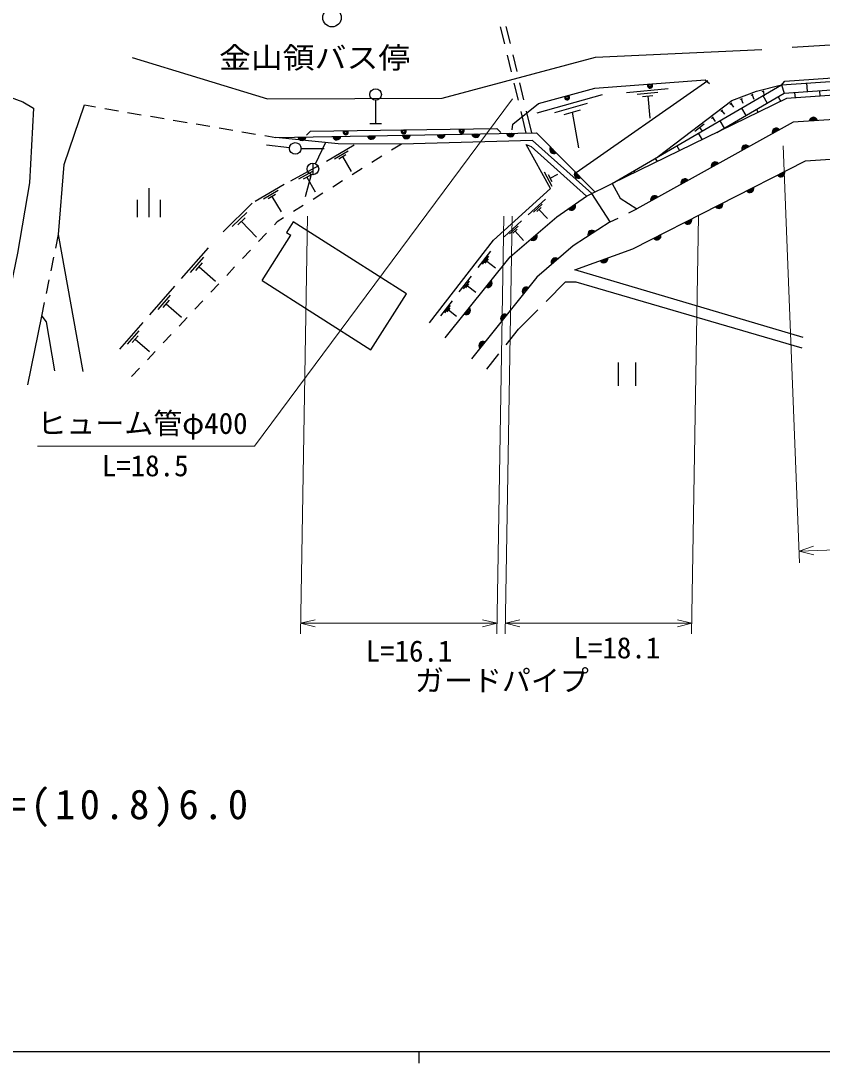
# Model space of a CAD drawing. Units: millimetres, scale not verified. Extents: x 40000 to 680000, y 20000 to 380000.
# Drawn here: x 233654 to 302787, y 204000 to 293949 of the extents above; entities that cross this region are included whole.
import ezdxf
from ezdxf.enums import TextEntityAlignment as Align

# ---------------------------------------------------------------- set-up
doc = ezdxf.new("R2010")
doc.units = ezdxf.units.MM
doc.header["$LTSCALE"] = 1000
for name, color, linetype, lineweight in [('M-BGD', 7, 'Continuous', 25), ('M-BMK-SRVR', 3, 'Continuous', 25), ('M-STR-HTXT', 7, 'Continuous', 13), ('M-TTL-BAND', 7, 'Continuous', 25)]:
    doc.layers.add(name, color=color, linetype=linetype, lineweight=lineweight)
doc.styles.add('ＭＳ ゴシック', font='')
doc.styles.get('ＭＳ ゴシック').set_extended_font_data('MS Gothic')

msp = doc.modelspace()

# ---------------------------------------------------------------- linework, layer by layer
at = {"layer": 'M-BGD'}
for p, q in [((275019, 293427), (275372, 291969)), ((275888, 292000), (275537, 293458)), ((275607, 290997), (275960, 289539)), ((276473, 289569), (276122, 291028)), ((299516, 287705), (337590, 290310)), ((292911, 288774), (281571, 280820)), ((292689, 288852), (293064, 288529)), ((299257, 288381), (299582, 288754)), ((276195, 288567), (276548, 287110)), ((277058, 287139), (276707, 288597)), ((285904, 287775), (289494, 288117)), ((297601, 287854), (297795, 287904)), ((297698, 287879), (297797, 287492)), ((299290, 288441), (299516, 287705)), ((301435, 288588), (301486, 287839)), ((302558, 287913), (302591, 287439)), ((264261, 287093), (264261, 285093)), ((278201, 286014), (283837, 287604)), ((286824, 287621), (288619, 287792)), ((287296, 287424), (288193, 287510)), ((287745, 287467), (287911, 285551)), ((293710, 284318), (299516, 287705)), ((295719, 287183), (295906, 287255)), ((295812, 287219), (295955, 286845)), ((296653, 287541), (296840, 287612)), ((296746, 287576), (296889, 287203)), ((297673, 287498), (298051, 286850)), ((298979, 287392), (299209, 286997)), ((300413, 287766), (300446, 287289)), ((239135, 286688), (240105, 286523)), ((240893, 286389), (242076, 286188)), ((242865, 286053), (244048, 285852)), ((276783, 286138), (277235, 284270)), ((277746, 284280), (277292, 286166)), ((279716, 286036), (282534, 286831)), ((280527, 285859), (281936, 286256)), ((281231, 286057), (281780, 282983)), ((294034, 286141), (294193, 286262)), ((294113, 286202), (294356, 285884)), ((294829, 286747), (294988, 286869)), ((294908, 286808), (295151, 286490)), ((295816, 286415), (296194, 285767)), ((297122, 286308), (297271, 286053)), ((244837, 285718), (246020, 285517)), ((246809, 285383), (247992, 285182)), ((293238, 285535), (293397, 285656)), ((293318, 285595), (293560, 285277)), ((293959, 285332), (294336, 284684)), ((295265, 285225), (295333, 285109)), ((248780, 285048), (249963, 284847)), ((250752, 284713), (251935, 284512)), ((252724, 284378), (253907, 284177)), ((258303, 284071), (258648, 284426)), ((258648, 284426), (274719, 284646)), ((263761, 285093), (264761, 285093)), ((274719, 284646), (275074, 284301)), ((276046, 284531), (276100, 285023)), ((291807, 284443), (292602, 285050)), ((292101, 284248), (292425, 283693)), ((292205, 284746), (292447, 284428)), ((254695, 284043), (255666, 283878)), ((259070, 281619), (259951, 283414)), ((256835, 282997), (254848, 283231)), ((257831, 282936), (259831, 282922)), ((260025, 281844), (262401, 283247)), ((260713, 282037), (261900, 282738)), ((266491, 283320), (265643, 282790)), ((290244, 283165), (290487, 282748)), ((258849, 281670), (258849, 280670)), ((261103, 282054), (261697, 282404)), ((261400, 282229), (262148, 280962)), ((264796, 282259), (263948, 281729)), ((288387, 282082), (288549, 281804)), ((256951, 280136), (259373, 281455)), ((257645, 280304), (258856, 280964)), ((258714, 280688), (258173, 278763)), ((263100, 281198), (262252, 280668)), ((279504, 279667), (278834, 280882)), ((279499, 280060), (279164, 280667)), ((279331, 280363), (279979, 280721)), ((286530, 280999), (286611, 280860)), ((253870, 278388), (256374, 279867)), ((258035, 280307), (258641, 280637)), ((258338, 280472), (259042, 279180)), ((261405, 280138), (260557, 279607)), ((244686, 279508), (244686, 277008)), ((254595, 278591), (255847, 279330)), ((255006, 278609), (255632, 278978)), ((259709, 279077), (258861, 278546)), ((284495, 276591), (282919, 279039)), ((243686, 278508), (243686, 277008)), ((245686, 278508), (245686, 277008)), ((251099, 275749), (253623, 278201)), ((255319, 278793), (256108, 277458)), ((258014, 278016), (257166, 277486)), ((277427, 277196), (278924, 278557)), ((277892, 277436), (278640, 278117)), ((251894, 276194), (253156, 277420)), ((278170, 277507), (278544, 277847)), ((278357, 277677), (279083, 276878)), ((286095, 277374), (286797, 277718)), ((252373, 276332), (253004, 276945)), ((252688, 276638), (253996, 275292)), ((255759, 276605), (255526, 276357)), ((256318, 276955), (255759, 276605)), ((275360, 275316), (276857, 276677)), ((275825, 275557), (276573, 276237)), ((284495, 276591), (285197, 276934)), ((236674, 274346), (236915, 275517)), ((254841, 275629), (254156, 274900)), ((254461, 271538), (256952, 275447)), ((256571, 275690), (256952, 275447)), ((276103, 275627), (276477, 275967)), ((276290, 275797), (277016, 274999)), ((247528, 271710), (249841, 274363)), ((236270, 272387), (236512, 273562)), ((248283, 272219), (249439, 273545)), ((253471, 274172), (252786, 273443)), ((273119, 272665), (274208, 274070)), ((273485, 272943), (274030, 273646)), ((248749, 272396), (249327, 273060)), ((249038, 272728), (250453, 271495)), ((252101, 272714), (251416, 271986)), ((273715, 273046), (273987, 273398)), ((273851, 273222), (274600, 272641)), ((271481, 270551), (272528, 271902)), ((301147, 266636), (281462, 272470)), ((235867, 270428), (236109, 271603)), ((244795, 268576), (246950, 271047)), ((250731, 271257), (250046, 270529)), ((271833, 270819), (272356, 271494)), ((272054, 270918), (272315, 271256)), ((272185, 271087), (272905, 270529)), ((278968, 269732), (280643, 271423)), ((245499, 269050), (246576, 270286)), ((235464, 268473), (235705, 269644)), ((245933, 269215), (246471, 269833)), ((246202, 269524), (247520, 268375)), ((249361, 269800), (248676, 269071)), ((269883, 268490), (270889, 269788)), ((270221, 268748), (270724, 269396)), ((270433, 268843), (270685, 269167)), ((270559, 269005), (271251, 268468)), ((276588, 267330), (278264, 269021)), ((247991, 268343), (247307, 267614)), ((242208, 265608), (244213, 267908)), ((242863, 266050), (243865, 267199)), ((275529, 265998), (276588, 267330)), ((243267, 266203), (243768, 266778)), ((243517, 266491), (244744, 265422)), ((246622, 266886), (245937, 266157)), ((245252, 265428), (244567, 264700)), ((273848, 263883), (274907, 265215)), ((285188, 264463), (285188, 262463)), ((286688, 264463), (286688, 262463)), ((243882, 263971), (243197, 263243))]:
    msp.add_line(p, q, dxfattribs=at)
for points in [[(300207, 291683), (339626, 294093), (363667, 294824), (414488, 296118)], [(284673, 279916), (299290, 288441), (337553, 291059), (416443, 293300)], [(299582, 288754), (336731, 291339), (415923, 293724)], [(243271, 290799), (254948, 287231), (270014, 287286), (283221, 290820), (297580, 291471)], [(416473, 292037), (336483, 289808), (299700, 287236), (284673, 279916)], [(416533, 289458), (406611, 289683), (352490, 288267), (339683, 287765), (300301, 285212), (286797, 277718)], [(228869, 288784), (233815, 286957), (234757, 286413), (234393, 279976), (233357, 273886), (231097, 263026)], [(276100, 285023), (278328, 286812), (283162, 288130), (292689, 288852)], [(288638, 282229), (294989, 287071), (297128, 287889), (299290, 288441)], [(239021, 263702), (236915, 275517), (237398, 281561), (239135, 286688)], [(281462, 272470), (286459, 274275), (301340, 281864), (321298, 283194), (339992, 284477), (352724, 285017), (379174, 285561), (405605, 286491), (412637, 284668), (413654, 279977), (413927, 277076)], [(255666, 283878), (278154, 284287), (283157, 279209)], [(282919, 279039), (277800, 283618), (266491, 283320), (261022, 283339), (255666, 283878)], [(268921, 267902), (274437, 275018), (279357, 279491), (277255, 283267), (277680, 283096), (282465, 278812)], [(270264, 266600), (275863, 273575), (279899, 277035), (282465, 278812), (284673, 279916)], [(284673, 279916), (285363, 278649), (286797, 277718)], [(266933, 270378), (257156, 276608), (256571, 275690)], [(284495, 276591), (281296, 274536), (278171, 271832), (272541, 264789)], [(254461, 271538), (263857, 265550), (266933, 270378)], [(280643, 271423), (281542, 271435), (301036, 265743)], [(234264, 262544), (235464, 268473), (235841, 267971), (236566, 263758)]]:
    msp.add_lwpolyline(points, dxfattribs=at)
for centre, radius in [((264261, 287593), 500), ((287935, 288360), 100), ((280780, 287344), 100), ((261686, 284336), 100), ((266685, 284405), 100), ((271685, 284473), 100), ((257331, 282939), 500), ((258849, 281170), 500)]:
    msp.add_circle(centre, radius, dxfattribs=at)
for centre, radius, start, end in [((287935, 288360), 219, 147.46384, 41.20363), ((287935, 288360), 175, 135.74336, 52.92411), ((287935, 288360), 131, 94.3338, 94.33367), ((280780, 287344), 219, 158.38522, 52.12502), ((280780, 287344), 175, 146.66474, 63.8455), ((280780, 287344), 131, 105.25516, 105.25508), ((302033, 285270), 354, 12.5064, 174.91158), ((302033, 285270), 283, 14.73044, 172.68754), ((302033, 285270), 212, 18.47677, 168.94121), ((302033, 285270), 142, 26.1885, 161.22948), ((302033, 285270), 100, 36.50616, 150.91182), ((261686, 284336), 219, 143.91339, 37.65319), ((261686, 284336), 175, 132.19291, 49.37367), ((261686, 284336), 131, 90.78333, 90.78325), ((266685, 284405), 219, 143.91339, 37.65319), ((266685, 284405), 175, 132.19291, 49.37367), ((266685, 284405), 131, 90.78333, 90.78325), ((271685, 284473), 219, 143.91339, 37.65319), ((271685, 284473), 175, 132.19291, 49.37367), ((271685, 284473), 131, 90.78333, 90.78325), ((275907, 284301), 354, 189.8399, 352.24508), ((275907, 284301), 283, 192.06394, 350.02104), ((275907, 284301), 212, 195.81026, 346.27471), ((275907, 284301), 142, 203.52199, 338.56298), ((275907, 284301), 100, 213.83966, 328.24532), ((298822, 284329), 354, 37.82701, 200.23219), ((298822, 284329), 283, 40.05105, 198.00815), ((298822, 284329), 212, 43.79738, 194.26182), ((298822, 284329), 142, 51.50911, 186.55009), ((298822, 284329), 100, 61.82677, 176.23243), ((257910, 283973), 354, 189.8399, 352.24508), ((257910, 283973), 283, 192.06394, 350.02104), ((257910, 283973), 212, 195.81026, 346.27471), ((257910, 283973), 142, 203.52199, 338.56298), ((257910, 283973), 100, 213.83966, 328.24532), ((260910, 284028), 354, 189.8399, 352.24508), ((260910, 284028), 283, 192.06394, 350.02104), ((260910, 284028), 212, 195.81026, 346.27471), ((260910, 284028), 142, 203.52199, 338.56298), ((260910, 284028), 100, 213.83966, 328.24532), ((263909, 284082), 354, 189.8399, 352.24508), ((263909, 284082), 283, 192.06394, 350.02104), ((263909, 284082), 212, 195.81026, 346.27471), ((263909, 284082), 142, 203.52199, 338.56298), ((263909, 284082), 100, 213.83966, 328.24532), ((266909, 284137), 354, 189.8399, 352.24508), ((266909, 284137), 283, 192.06394, 350.02104), ((266909, 284137), 212, 195.81026, 346.27471), ((266909, 284137), 142, 203.52199, 338.56298), ((266909, 284137), 100, 213.83966, 328.24532), ((269908, 284191), 354, 189.8399, 352.24508), ((269908, 284191), 283, 192.06394, 350.02104), ((269908, 284191), 212, 195.81026, 346.27471), ((269908, 284191), 142, 203.52199, 338.56298), ((269908, 284191), 100, 213.83966, 328.24532), ((272908, 284246), 354, 189.8399, 352.24508), ((272908, 284246), 283, 192.06394, 350.02104), ((272908, 284246), 212, 195.81026, 346.27471), ((272908, 284246), 142, 203.52199, 338.56298), ((272908, 284246), 100, 213.83966, 328.24532), ((279641, 282855), 354, 143.37457, 305.77975), ((279641, 282855), 283, 145.59861, 303.55571), ((279641, 282855), 212, 149.34494, 299.80938), ((279641, 282855), 142, 157.05667, 292.09765), ((279641, 282855), 100, 167.37433, 281.77999), ((296198, 282873), 354, 37.82701, 200.23219), ((296198, 282873), 283, 40.05105, 198.00815), ((296198, 282873), 212, 43.79738, 194.26182), ((296198, 282873), 142, 51.50911, 186.55009), ((296198, 282873), 100, 61.82677, 176.23243), ((293575, 281418), 354, 37.82701, 200.23219), ((293575, 281418), 283, 40.05105, 198.00815), ((293575, 281418), 212, 43.79738, 194.26182), ((293575, 281418), 142, 51.50911, 186.55009), ((281747, 280718), 354, 143.37457, 305.77975), ((281747, 280718), 283, 145.59861, 303.55571), ((281747, 280718), 212, 149.34494, 299.80938), ((281747, 280718), 142, 157.05667, 292.09765), ((281747, 280718), 100, 167.37433, 281.77999), ((293575, 281418), 100, 61.82677, 176.23243), ((299220, 280843), 354, 215.81899, 18.22417), ((299220, 280843), 283, 218.04303, 16.00013), ((299220, 280843), 212, 221.78936, 12.25381), ((299220, 280843), 142, 229.50109, 4.54208), ((299220, 280843), 100, 239.81875, 354.22441), ((290952, 279962), 354, 37.82701, 200.23219), ((290952, 279962), 283, 40.05105, 198.00815), ((290952, 279962), 212, 43.79738, 194.26182), ((290952, 279962), 142, 51.50911, 186.55009), ((290952, 279962), 100, 61.82677, 176.23243), ((288329, 278506), 354, 37.82701, 200.23219), ((296547, 279480), 354, 215.81899, 18.22417), ((296547, 279480), 283, 218.04303, 16.00013), ((296547, 279480), 212, 221.78936, 12.25381), ((296547, 279480), 142, 229.50109, 4.54208), ((296547, 279480), 100, 239.81875, 354.22441), ((281151, 277968), 354, 223.49776, 25.90294), ((281151, 277968), 283, 225.7218, 23.6789), ((281151, 277968), 212, 229.46813, 19.93258), ((281151, 277968), 142, 237.17986, 12.22085), ((281151, 277968), 100, 247.49752, 1.90318), ((288329, 278506), 283, 40.05105, 198.00815), ((288329, 278506), 212, 43.79738, 194.26182), ((288329, 278506), 142, 51.50911, 186.55009), ((288329, 278506), 100, 61.82677, 176.23243), ((293875, 278118), 354, 215.81899, 18.22417), ((293875, 278118), 283, 218.04303, 16.00013), ((293875, 278118), 212, 221.78936, 12.25381), ((293875, 278118), 142, 229.50109, 4.54208), ((293875, 278118), 100, 239.81875, 354.22441), ((291202, 276755), 354, 215.81899, 18.22417), ((291202, 276755), 283, 218.04303, 16.00013), ((291202, 276755), 212, 221.78936, 12.25381), ((291202, 276755), 142, 229.50109, 4.54208), ((291202, 276755), 100, 239.81875, 354.22441), ((277846, 275346), 354, 229.39871, 31.80388), ((277846, 275346), 283, 231.62274, 29.57985), ((277846, 275346), 212, 235.36907, 25.83352), ((277846, 275346), 142, 243.0808, 18.12179), ((277846, 275346), 100, 253.39846, 7.80413), ((282925, 275518), 354, 41.5158, 203.92098), ((282925, 275518), 283, 43.73984, 201.69694), ((282925, 275518), 212, 47.48616, 197.95061), ((282925, 275518), 142, 55.19789, 190.23888), ((282925, 275518), 100, 65.51556, 179.92122), ((288530, 275392), 354, 215.81899, 18.22417), ((288530, 275392), 283, 218.04303, 16.00013), ((288530, 275392), 212, 221.78936, 12.25381), ((288530, 275392), 142, 229.50109, 4.54208), ((288530, 275392), 100, 239.81875, 354.22441), ((279769, 273143), 354, 49.65982, 212.065), ((283942, 273424), 354, 208.64913, 11.05431), ((283942, 273424), 283, 210.87317, 8.83027), ((279769, 273143), 283, 51.88386, 209.84096), ((279769, 273143), 212, 55.63018, 206.09463), ((279769, 273143), 142, 63.34191, 198.3829), ((279769, 273143), 100, 73.65957, 188.06524), ((283942, 273424), 212, 214.6195, 5.08394), ((283942, 273424), 142, 222.33123, 357.37222), ((283942, 273424), 100, 232.64889, 347.05455), ((273960, 271292), 354, 240.04456, 42.44974), ((273960, 271292), 283, 242.2686, 40.2257), ((273960, 271292), 212, 246.01492, 36.47937), ((273960, 271292), 142, 253.72665, 28.76764), ((273960, 271292), 100, 264.04432, 18.44998), ((277271, 270620), 354, 60.16221, 222.56739), ((277271, 270620), 283, 62.38625, 220.34335), ((277271, 270620), 212, 66.13258, 216.59703), ((277271, 270620), 142, 73.84431, 208.8853), ((277271, 270620), 100, 84.16197, 198.56764), ((272082, 268952), 354, 240.04456, 42.44974), ((272082, 268952), 283, 242.2686, 40.2257), ((272082, 268952), 212, 246.01492, 36.47937), ((272082, 268952), 142, 253.72665, 28.76764), ((272082, 268952), 100, 264.04432, 18.44998), ((275398, 268277), 354, 60.16221, 222.56739), ((275398, 268277), 283, 62.38625, 220.34335), ((275398, 268277), 212, 66.13258, 216.59703), ((275398, 268277), 142, 73.84431, 208.8853), ((275398, 268277), 100, 84.16197, 198.56764), ((273525, 265933), 354, 60.16221, 222.56739), ((273525, 265933), 283, 62.38625, 220.34335), ((273525, 265933), 212, 66.13258, 216.59703), ((273525, 265933), 142, 73.84431, 208.8853), ((273525, 265933), 100, 84.16197, 198.56764)]:
    msp.add_arc(centre, radius, start, end, dxfattribs=at)
at = {"layer": 'M-BMK-SRVR'}
msp.add_circle((260504, 294227), 800, dxfattribs=at)
at = {"layer": 'M-STR-HTXT'}
for p, q in [((276068, 287217), (253827, 257250)), ((299422, 283153), (300841, 247181)), ((258386, 277090), (257774, 241063)), ((275334, 277090), (274722, 241063)), ((276052, 277090), (275440, 241063)), ((292131, 277090), (291519, 241063)), ((253827, 257250), (235077, 257250)), ((300802, 248181), (418399, 252820)), ((300802, 248181), (302036, 248605)), ((300802, 248181), (302066, 247855)), ((257789, 241959), (259039, 242271)), ((274737, 241959), (273487, 242271)), ((275455, 241959), (276705, 242271)), ((291548, 241959), (290298, 242271)), ((257789, 241959), (274737, 241959)), ((257789, 241959), (259039, 241646)), ((274737, 241959), (273487, 241646)), ((275455, 241959), (291548, 241959)), ((275455, 241959), (276705, 241646)), ((291548, 241959), (290298, 241646))]:
    msp.add_line(p, q, dxfattribs=at)
at = {"layer": 'M-TTL-BAND'}
for p, q in [((40000, 205000), (579000, 205000)), ((268000, 205000), (268000, 204000))]:
    msp.add_line(p, q, dxfattribs=at)

# ---------------------------------------------------------------- texts
at = {"layer": 'M-BGD', "style": 'ＭＳ ゴシック', "width": 1.1}
msp.add_text('金山領バス停', height=1833, dxfattribs=at).set_placement((258997, 289304), align=Align.BOTTOM_CENTER)
at = {"layer": 'M-STR-HTXT', "style": 'ＭＳ ゴシック'}
msp.add_text('ヒューム管φ400', height=1833, dxfattribs=at).set_placement((235077, 257750), align=Align.BOTTOM_LEFT)
for s, p in [('L=18.5', (244378, 254096)), ('L=16.1', (267145, 238101)), ('L=18.1', (285079, 238381)), ('ガードパイプ', (275156, 235556))]:
    msp.add_text(s, height=1833, dxfattribs=at).set_placement(p, align=Align.BOTTOM_CENTER)
at = {"layer": 'M-STR-HTXT', "insert": (187549, 224371), "char_height": 2566, "attachment_point": 7, "style": 'ＭＳ ゴシック'}
msp.add_mtext('\\T1.22;橋長・幅員\u3000\\~L=2.5\u3000W=(10.8)6.0', dxfattribs=at)

doc.saveas('drawing.dxf')
